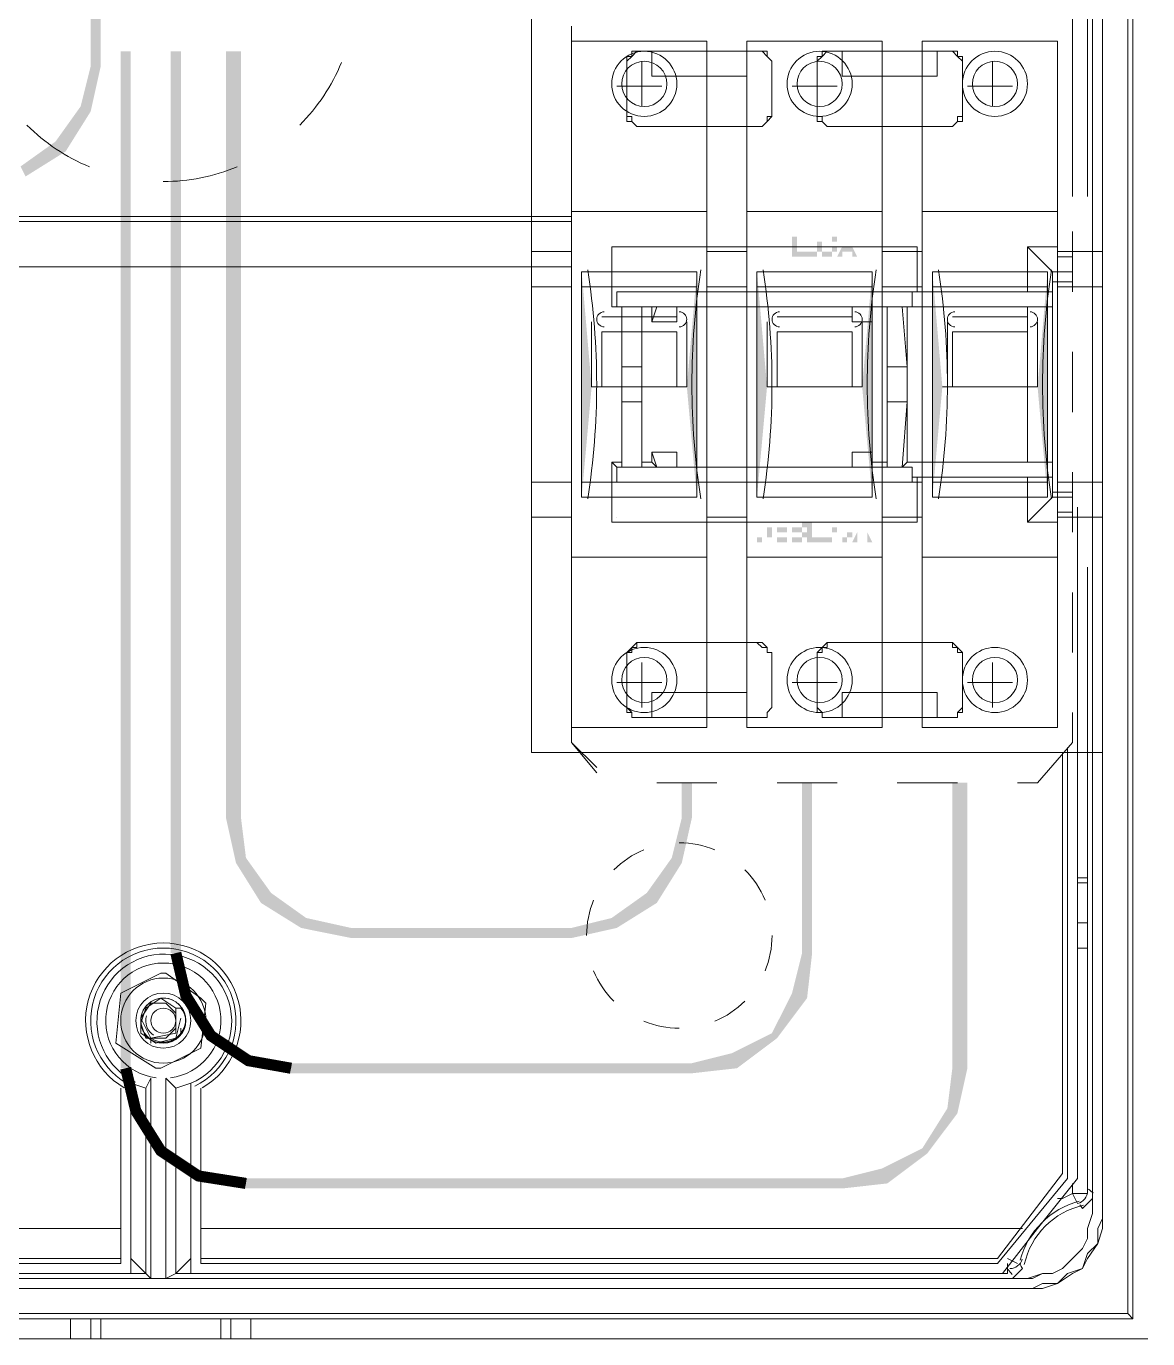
# Model space of a CAD drawing. Header units: millimetres. Extents: x -305 to 1353, y -289 to 1176.
# Drawn here: x 168.89 to 183.59, y 132.65 to 149.85 of the extents above; entities that cross this region are included whole.
import ezdxf

# ---------------------------------------------------------------- set-up
doc = ezdxf.new("R2010")
doc.units = ezdxf.units.MM
doc.header["$MEASUREMENT"] = 0
doc.layers.add('PDF3_0', color=7, linetype='Continuous')

msp = doc.modelspace()

# ---------------------------------------------------------------- hatches: boundary and pattern name
at = {"layer": 'PDF3_0', "transparency": 33554559}
for points in [[(179.128, 146.831), (178.931, 146.831), (178.931, 147.094), (178.997, 147.094), (178.997, 146.897), (179.128, 146.897)], [(179.259, 146.831), (179.128, 146.831), (179.128, 146.897), (179.194, 146.897), (179.194, 147.094), (179.128, 147.094), (179.128, 147.094), (179.259, 147.094), (179.259, 147.094), (179.194, 147.094), (179.194, 146.897), (179.259, 146.897)], [(179.522, 146.897), (179.522, 146.897), (179.522, 146.897), (179.522, 146.897), (179.522, 146.897), (179.522, 146.897), (179.456, 146.897), (179.456, 146.897), (179.456, 146.831), (179.456, 146.831), (179.456, 146.831), (179.456, 146.831), (179.456, 146.831), (179.456, 146.831), (179.456, 146.831), (179.456, 146.831), (179.456, 146.831), (179.456, 146.831), (179.456, 146.831), (179.456, 146.831), (179.456, 146.831), (179.456, 146.831), (179.456, 146.831), (179.456, 146.831), (179.456, 146.831), (179.391, 146.831), (179.391, 146.831), (179.391, 146.831), (179.391, 146.831), (179.391, 146.831), (179.391, 146.831), (179.391, 146.831), (179.391, 146.831), (179.391, 146.831), (179.391, 146.831), (179.391, 146.831), (179.391, 146.831), (179.391, 146.831), (179.391, 146.831), (179.391, 146.831), (179.391, 146.831), (179.391, 146.831), (179.391, 146.831), (179.391, 146.831), (179.391, 146.831), (179.325, 146.831), (179.325, 146.831), (179.325, 146.831), (179.325, 146.831), (179.325, 146.897), (179.325, 146.897), (179.325, 146.897), (179.325, 146.897), (179.325, 146.897), (179.325, 146.897), (179.325, 146.897), (179.325, 146.897), (179.325, 146.897), (179.325, 146.897), (179.325, 146.897), (179.325, 146.897), (179.325, 146.897), (179.325, 146.897), (179.325, 146.897), (179.325, 146.897), (179.325, 146.897), (179.325, 146.897), (179.325, 146.897), (179.325, 146.897), (179.325, 146.897), (179.325, 146.897), (179.325, 146.897), (179.325, 146.897), (179.325, 146.897), (179.259, 146.897), (179.259, 146.897), (179.259, 146.897), (179.259, 146.962), (179.259, 146.962), (179.259, 146.962), (179.259, 146.962), (179.259, 146.962), (179.259, 146.962), (179.259, 146.962), (179.259, 146.962), (179.259, 146.962), (179.259, 146.962), (179.259, 146.962), (179.259, 146.962), (179.259, 146.962), (179.259, 146.962), (179.259, 146.962), (179.259, 146.962), (179.259, 146.962), (179.259, 146.962), (179.259, 147.028), (179.259, 147.028), (179.259, 147.028), (179.259, 147.028), (179.259, 147.028), (179.259, 147.028), (179.259, 147.028), (179.259, 147.028), (179.259, 147.028), (179.259, 147.028), (179.259, 147.028), (179.259, 147.028), (179.325, 147.028), (179.325, 147.028), (179.325, 147.028), (179.325, 147.028), (179.325, 147.028), (179.325, 147.028), (179.325, 147.028), (179.325, 147.028), (179.325, 147.028), (179.325, 147.094), (179.325, 147.094), (179.325, 147.094), (179.325, 147.094), (179.325, 147.094), (179.325, 147.094), (179.325, 147.094), (179.325, 147.094), (179.325, 147.094), (179.325, 147.094), (179.325, 147.094), (179.325, 147.094), (179.325, 147.094), (179.325, 147.094), (179.325, 147.094), (179.325, 147.094), (179.325, 147.094), (179.325, 147.094), (179.325, 147.094), (179.325, 147.094), (179.325, 147.094), (179.325, 147.094), (179.391, 147.094), (179.391, 147.094), (179.391, 147.094), (179.391, 147.094), (179.391, 147.094), (179.391, 147.094), (179.391, 147.094), (179.391, 147.094), (179.391, 147.094), (179.391, 147.094), (179.391, 147.094), (179.391, 147.094), (179.391, 147.094), (179.391, 147.094), (179.391, 147.094), (179.391, 147.094), (179.391, 147.094), (179.391, 147.094), (179.391, 147.094), (179.456, 147.094), (179.456, 147.094), (179.456, 147.094), (179.456, 147.094), (179.456, 147.094), (179.456, 147.094), (179.456, 147.094), (179.456, 147.094), (179.456, 147.094), (179.456, 147.094), (179.456, 147.094), (179.456, 147.094), (179.456, 147.094), (179.456, 147.094), (179.456, 147.094), (179.456, 147.094), (179.456, 147.094), (179.456, 147.094), (179.456, 147.094), (179.456, 147.094), (179.456, 147.094), (179.522, 147.094), (179.522, 147.094), (179.522, 147.094), (179.522, 147.094), (179.522, 147.094), (179.522, 147.028), (179.522, 147.028), (179.522, 147.028), (179.522, 147.028), (179.522, 147.028), (179.522, 147.028), (179.456, 147.028), (179.456, 147.028), (179.456, 147.028), (179.456, 147.094), (179.456, 147.094), (179.456, 147.094), (179.456, 147.094), (179.456, 147.094), (179.456, 147.094), (179.456, 147.094), (179.456, 147.094), (179.456, 147.094), (179.456, 147.094), (179.456, 147.094), (179.456, 147.094), (179.456, 147.094), (179.456, 147.094), (179.456, 147.094), (179.456, 147.094), (179.456, 147.094), (179.456, 147.094), (179.456, 147.094), (179.391, 147.094), (179.391, 147.094), (179.391, 147.094), (179.391, 147.094), (179.391, 147.094), (179.391, 147.094), (179.391, 147.094), (179.391, 147.094), (179.391, 147.094), (179.391, 147.094), (179.391, 147.094), (179.391, 147.094), (179.391, 147.094), (179.391, 147.094), (179.391, 147.094), (179.391, 147.094), (179.391, 147.094), (179.391, 147.094), (179.391, 147.094), (179.391, 147.094), (179.325, 147.094), (179.325, 147.094), (179.325, 147.094), (179.325, 147.094), (179.325, 147.028), (179.325, 147.028), (179.325, 147.028), (179.325, 147.028), (179.325, 147.028), (179.325, 147.028), (179.325, 147.028), (179.325, 147.028), (179.325, 147.028), (179.325, 147.028), (179.325, 147.028), (179.325, 147.028), (179.325, 147.028), (179.325, 147.028), (179.325, 147.028), (179.325, 147.028), (179.325, 147.028), (179.325, 147.028), (179.325, 147.028), (179.325, 147.028), (179.325, 147.028), (179.325, 147.028), (179.325, 146.962), (179.325, 146.962), (179.325, 146.962), (179.325, 146.962), (179.325, 146.962), (179.325, 146.962), (179.325, 146.962), (179.325, 146.962), (179.325, 146.962), (179.325, 146.962), (179.325, 146.962), (179.325, 146.962), (179.325, 146.962), (179.325, 146.962), (179.325, 146.962), (179.325, 146.962), (179.325, 146.962), (179.325, 146.962), (179.325, 146.962), (179.325, 146.897), (179.325, 146.897), (179.325, 146.897), (179.325, 146.897), (179.325, 146.897), (179.325, 146.897), (179.325, 146.897), (179.325, 146.897), (179.325, 146.897), (179.325, 146.897), (179.325, 146.897), (179.325, 146.897), (179.325, 146.897), (179.325, 146.897), (179.325, 146.897), (179.325, 146.897), (179.325, 146.897), (179.391, 146.897), (179.391, 146.897), (179.391, 146.897), (179.391, 146.897), (179.391, 146.897), (179.391, 146.897), (179.391, 146.897), (179.391, 146.897), (179.391, 146.897), (179.391, 146.897), (179.391, 146.897), (179.391, 146.897), (179.391, 146.897), (179.391, 146.897), (179.391, 146.897), (179.391, 146.897), (179.391, 146.897), (179.391, 146.897), (179.391, 146.897), (179.391, 146.897), (179.456, 146.897), (179.456, 146.897), (179.456, 146.897), (179.456, 146.897), (179.456, 146.897), (179.456, 146.897), (179.456, 146.897), (179.456, 146.897), (179.456, 146.897), (179.456, 146.897), (179.456, 146.897), (179.456, 146.897), (179.456, 146.897), (179.456, 146.897), (179.456, 146.897), (179.456, 146.897), (179.456, 146.962), (179.391, 146.962), (179.391, 146.962), (179.522, 146.962)], [(178.865, 143.088), (178.734, 143.088), (178.734, 143.351), (178.865, 143.351), (178.865, 143.351), (178.734, 143.351), (178.734, 143.285), (178.865, 143.285), (178.865, 143.219), (178.734, 143.219), (178.734, 143.154), (178.865, 143.154)], [(179.128, 143.219), (179.128, 143.154), (179.128, 143.154), (179.128, 143.154), (179.128, 143.154), (179.128, 143.154), (179.128, 143.154), (179.128, 143.154), (179.128, 143.154), (179.128, 143.154), (179.128, 143.154), (179.128, 143.154), (179.128, 143.154), (179.062, 143.154), (179.062, 143.154), (179.062, 143.154), (179.062, 143.154), (179.062, 143.154), (179.062, 143.154), (179.062, 143.154), (179.062, 143.154), (179.062, 143.154), (179.062, 143.154), (179.062, 143.154), (179.062, 143.154), (179.062, 143.154), (179.062, 143.154), (179.062, 143.154), (179.062, 143.088), (179.062, 143.088), (179.062, 143.088), (179.062, 143.088), (179.062, 143.088), (179.062, 143.088), (179.062, 143.088), (179.062, 143.088), (179.062, 143.088), (178.997, 143.088), (178.997, 143.088), (178.997, 143.088), (178.997, 143.088), (178.997, 143.088), (178.997, 143.088), (178.997, 143.088), (178.997, 143.088), (178.997, 143.088), (178.997, 143.088), (178.997, 143.088), (178.997, 143.088), (178.997, 143.088), (178.997, 143.088), (178.997, 143.088), (178.997, 143.088), (178.997, 143.088), (178.997, 143.088), (178.997, 143.088), (178.931, 143.088), (178.931, 143.088), (178.931, 143.088), (178.931, 143.088), (178.931, 143.088), (178.931, 143.088), (178.931, 143.154), (178.931, 143.154), (178.931, 143.154), (178.931, 143.154), (178.931, 143.154), (178.931, 143.154), (178.931, 143.154), (178.931, 143.154), (178.931, 143.154), (178.931, 143.154), (178.931, 143.154), (178.931, 143.154), (178.931, 143.154), (178.931, 143.154), (178.931, 143.154), (178.931, 143.154), (178.931, 143.154), (178.931, 143.154), (178.931, 143.154), (178.931, 143.154), (178.931, 143.154), (178.931, 143.154), (178.931, 143.154), (178.931, 143.154), (178.931, 143.154), (178.931, 143.154), (178.931, 143.154), (178.931, 143.154), (178.997, 143.154), (178.997, 143.154), (178.997, 143.154), (178.997, 143.154), (178.997, 143.154), (178.997, 143.154), (178.997, 143.154), (178.997, 143.154), (178.997, 143.154), (178.997, 143.154), (178.997, 143.154), (178.997, 143.154), (178.997, 143.154), (178.997, 143.154), (178.997, 143.154), (178.997, 143.154), (178.997, 143.154), (178.997, 143.154), (178.997, 143.154), (179.062, 143.154), (179.062, 143.154), (179.062, 143.154), (179.062, 143.154), (179.062, 143.154), (179.062, 143.154), (179.062, 143.154), (179.062, 143.154), (179.062, 143.154), (179.062, 143.154), (179.062, 143.154), (179.062, 143.154), (179.062, 143.154), (179.062, 143.154), (179.062, 143.154), (179.062, 143.154), (179.062, 143.154), (179.062, 143.154), (179.062, 143.154), (179.062, 143.154), (179.062, 143.154), (179.062, 143.154), (179.062, 143.219), (179.062, 143.219), (179.062, 143.219), (179.062, 143.219), (179.062, 143.219), (179.062, 143.219), (179.062, 143.219), (179.062, 143.219), (179.062, 143.219), (179.062, 143.219), (179.062, 143.219), (179.062, 143.219), (179.062, 143.219), (179.062, 143.219), (179.062, 143.219), (179.062, 143.219), (179.062, 143.219), (179.062, 143.219), (179.062, 143.219), (179.062, 143.219), (178.997, 143.219), (178.997, 143.219), (178.997, 143.219), (178.997, 143.219), (178.997, 143.219), (178.997, 143.219), (178.997, 143.219), (178.997, 143.219), (178.997, 143.219), (178.997, 143.219), (178.997, 143.219), (178.997, 143.219), (178.997, 143.219), (178.997, 143.219), (178.997, 143.219), (178.997, 143.219), (178.997, 143.219), (178.997, 143.219), (178.997, 143.219), (178.997, 143.219), (178.931, 143.219), (178.931, 143.219), (178.931, 143.219), (178.931, 143.219), (178.931, 143.219), (178.931, 143.219), (178.931, 143.219), (178.931, 143.219), (178.931, 143.219), (178.931, 143.219), (178.931, 143.285), (178.931, 143.285), (178.931, 143.285), (178.931, 143.285), (178.931, 143.285), (178.931, 143.285), (178.931, 143.285), (178.931, 143.285), (178.931, 143.285), (178.931, 143.285), (178.931, 143.285), (178.931, 143.285), (178.931, 143.285), (178.931, 143.285), (178.931, 143.285), (178.931, 143.285), (178.931, 143.285), (178.931, 143.285), (178.931, 143.285), (178.931, 143.285), (178.931, 143.285), (178.931, 143.285), (178.931, 143.285), (178.931, 143.351), (178.931, 143.351), (178.931, 143.351), (178.931, 143.351), (178.931, 143.351), (178.931, 143.351), (178.931, 143.351), (178.931, 143.351), (178.931, 143.351), (178.931, 143.351), (178.931, 143.351), (178.931, 143.351), (178.931, 143.351), (178.931, 143.351), (178.931, 143.351), (178.931, 143.351), (178.931, 143.351), (178.931, 143.351), (178.931, 143.351), (178.931, 143.351), (178.931, 143.351), (178.997, 143.351), (178.997, 143.351), (178.997, 143.351), (178.997, 143.351), (178.997, 143.351), (178.997, 143.351), (178.997, 143.351), (178.997, 143.351), (178.997, 143.351), (178.997, 143.351), (178.997, 143.351), (178.997, 143.351), (178.997, 143.351), (178.997, 143.351), (178.997, 143.351), (178.997, 143.351), (178.997, 143.351), (178.997, 143.351), (178.997, 143.351), (179.062, 143.351), (179.062, 143.351), (179.062, 143.351), (179.062, 143.351), (179.062, 143.351), (179.062, 143.351), (179.062, 143.351), (179.062, 143.351), (179.062, 143.351), (179.062, 143.351), (179.062, 143.351), (179.062, 143.351), (179.062, 143.351), (179.062, 143.351), (179.062, 143.351), (179.062, 143.351), (179.062, 143.351), (179.062, 143.351), (179.062, 143.351), (179.062, 143.351), (179.062, 143.351), (179.128, 143.351), (179.128, 143.285), (179.062, 143.285), (179.062, 143.285), (179.062, 143.351), (179.062, 143.351), (179.062, 143.351), (179.062, 143.351), (179.062, 143.351), (179.062, 143.351), (179.062, 143.351), (179.062, 143.351), (179.062, 143.351), (179.062, 143.351), (179.062, 143.351), (179.062, 143.351), (179.062, 143.351), (179.062, 143.351), (179.062, 143.351), (179.062, 143.351), (179.062, 143.351), (179.062, 143.351), (179.062, 143.351), (179.062, 143.351), (178.997, 143.351), (178.997, 143.351), (178.997, 143.351), (178.997, 143.351), (178.997, 143.351), (178.997, 143.351), (178.997, 143.351), (178.997, 143.351), (178.997, 143.351), (178.997, 143.351), (178.997, 143.351), (178.997, 143.351), (178.997, 143.351), (178.997, 143.351), (178.997, 143.351), (178.997, 143.351), (178.997, 143.351), (178.997, 143.351), (178.997, 143.351), (178.997, 143.351), (178.997, 143.351), (178.997, 143.351), (178.931, 143.351), (178.931, 143.351), (178.931, 143.351), (178.931, 143.351), (178.931, 143.285), (178.931, 143.285), (178.931, 143.285), (178.931, 143.285), (178.931, 143.285), (178.931, 143.285), (178.931, 143.285), (178.931, 143.285), (178.931, 143.285), (178.931, 143.285), (178.931, 143.285), (178.931, 143.285), (178.931, 143.285), (178.931, 143.285), (178.931, 143.285), (178.931, 143.285), (178.997, 143.285), (178.997, 143.285), (178.997, 143.285), (178.997, 143.285), (178.997, 143.285), (178.997, 143.285), (178.997, 143.285), (178.997, 143.285), (178.997, 143.285), (178.997, 143.285), (178.997, 143.285), (178.997, 143.285), (178.997, 143.285), (178.997, 143.285), (178.997, 143.285), (178.997, 143.285), (178.997, 143.285), (178.997, 143.285), (178.997, 143.285), (178.997, 143.285), (179.062, 143.285), (179.062, 143.285), (179.062, 143.285), (179.062, 143.285), (179.062, 143.285), (179.062, 143.285), (179.062, 143.285), (179.062, 143.219), (179.062, 143.219), (179.062, 143.219), (179.062, 143.219), (179.062, 143.219), (179.062, 143.219), (179.062, 143.219), (179.062, 143.219), (179.062, 143.219), (179.062, 143.219), (179.062, 143.219), (179.062, 143.219), (179.062, 143.219), (179.062, 143.219), (179.062, 143.219), (179.128, 143.219), (179.128, 143.219), (179.128, 143.219), (179.128, 143.219), (179.128, 143.219), (179.128, 143.219), (179.128, 143.219), (179.128, 143.219), (179.128, 143.219), (179.128, 143.219), (179.128, 143.219), (179.128, 143.219), (179.128, 143.219), (179.128, 143.219)], [(179.325, 143.088), (179.128, 143.088), (179.128, 143.351), (179.194, 143.351), (179.194, 143.154), (179.325, 143.154)], [(179.456, 143.088), (179.325, 143.088), (179.325, 143.154), (179.391, 143.154), (179.391, 143.351), (179.325, 143.351), (179.325, 143.351), (179.456, 143.351), (179.456, 143.351), (179.391, 143.351), (179.391, 143.154), (179.456, 143.154)], [(179.719, 143.154), (179.719, 143.154), (179.719, 143.154), (179.719, 143.154), (179.719, 143.154), (179.719, 143.154), (179.719, 143.154), (179.653, 143.154), (179.653, 143.154), (179.653, 143.154), (179.653, 143.154), (179.653, 143.154), (179.653, 143.154), (179.653, 143.088), (179.653, 143.088), (179.653, 143.088), (179.653, 143.088), (179.653, 143.088), (179.653, 143.088), (179.653, 143.088), (179.653, 143.088), (179.653, 143.088), (179.653, 143.088), (179.653, 143.088), (179.653, 143.088), (179.653, 143.088), (179.588, 143.088), (179.588, 143.088), (179.588, 143.088), (179.588, 143.088), (179.588, 143.088), (179.588, 143.088), (179.588, 143.088), (179.588, 143.088), (179.588, 143.088), (179.588, 143.088), (179.588, 143.088), (179.588, 143.088), (179.588, 143.088), (179.588, 143.088), (179.588, 143.088), (179.588, 143.088), (179.588, 143.088), (179.588, 143.088), (179.588, 143.088), (179.588, 143.154), (179.522, 143.154), (179.522, 143.154), (179.522, 143.154), (179.522, 143.154), (179.522, 143.154), (179.522, 143.154), (179.522, 143.154), (179.522, 143.154), (179.522, 143.154), (179.522, 143.154), (179.522, 143.154), (179.522, 143.154), (179.522, 143.154), (179.522, 143.154), (179.522, 143.154), (179.522, 143.154), (179.522, 143.154), (179.522, 143.154), (179.522, 143.154), (179.522, 143.154), (179.522, 143.154), (179.522, 143.154), (179.522, 143.154), (179.522, 143.154), (179.522, 143.154), (179.522, 143.154), (179.522, 143.154), (179.522, 143.154), (179.522, 143.154), (179.522, 143.219), (179.522, 143.219), (179.456, 143.219), (179.456, 143.219), (179.456, 143.219), (179.456, 143.219), (179.456, 143.219), (179.456, 143.219), (179.456, 143.219), (179.456, 143.219), (179.456, 143.219), (179.456, 143.219), (179.456, 143.219), (179.456, 143.219), (179.456, 143.219), (179.456, 143.219), (179.456, 143.219), (179.456, 143.219), (179.456, 143.219), (179.456, 143.285), (179.456, 143.285), (179.456, 143.285), (179.456, 143.285), (179.456, 143.285), (179.456, 143.285), (179.456, 143.285), (179.456, 143.285), (179.456, 143.285), (179.456, 143.285), (179.456, 143.285), (179.522, 143.285), (179.522, 143.285), (179.522, 143.285), (179.522, 143.285), (179.522, 143.285), (179.522, 143.285), (179.522, 143.285), (179.522, 143.285), (179.522, 143.285), (179.522, 143.285), (179.522, 143.351), (179.522, 143.351), (179.522, 143.351), (179.522, 143.351), (179.522, 143.351), (179.522, 143.351), (179.522, 143.351), (179.522, 143.351), (179.522, 143.351), (179.522, 143.351), (179.522, 143.351), (179.522, 143.351), (179.522, 143.351), (179.522, 143.351), (179.522, 143.351), (179.522, 143.351), (179.522, 143.351), (179.522, 143.351), (179.522, 143.351), (179.522, 143.351), (179.522, 143.351), (179.522, 143.351), (179.588, 143.351), (179.588, 143.351), (179.588, 143.351), (179.588, 143.351), (179.588, 143.351), (179.588, 143.351), (179.588, 143.351), (179.588, 143.351), (179.588, 143.351), (179.588, 143.351), (179.588, 143.351), (179.588, 143.351), (179.588, 143.351), (179.588, 143.351), (179.588, 143.351), (179.588, 143.351), (179.588, 143.351), (179.588, 143.351), (179.588, 143.351), (179.588, 143.351), (179.653, 143.351), (179.653, 143.351), (179.653, 143.351), (179.653, 143.351), (179.653, 143.351), (179.653, 143.351), (179.653, 143.351), (179.653, 143.351), (179.653, 143.351), (179.653, 143.351), (179.653, 143.351), (179.653, 143.351), (179.653, 143.351), (179.653, 143.351), (179.653, 143.351), (179.653, 143.351), (179.653, 143.351), (179.653, 143.351), (179.653, 143.351), (179.653, 143.351), (179.719, 143.351), (179.719, 143.351), (179.719, 143.351), (179.719, 143.351), (179.719, 143.351), (179.719, 143.351), (179.719, 143.285), (179.719, 143.285), (179.719, 143.285), (179.719, 143.285), (179.719, 143.285), (179.719, 143.285), (179.719, 143.351), (179.719, 143.351), (179.653, 143.351), (179.653, 143.351), (179.653, 143.351), (179.653, 143.351), (179.653, 143.351), (179.653, 143.351), (179.653, 143.351), (179.653, 143.351), (179.653, 143.351), (179.653, 143.351), (179.653, 143.351), (179.653, 143.351), (179.653, 143.351), (179.653, 143.351), (179.653, 143.351), (179.653, 143.351), (179.653, 143.351), (179.653, 143.351), (179.653, 143.351), (179.653, 143.351), (179.653, 143.351), (179.588, 143.351), (179.588, 143.351), (179.588, 143.351), (179.588, 143.351), (179.588, 143.351), (179.588, 143.351), (179.588, 143.351), (179.588, 143.351), (179.588, 143.351), (179.588, 143.351), (179.588, 143.351), (179.588, 143.351), (179.588, 143.351), (179.588, 143.351), (179.588, 143.351), (179.588, 143.351), (179.588, 143.351), (179.588, 143.351), (179.588, 143.351), (179.588, 143.351), (179.522, 143.351), (179.522, 143.351), (179.522, 143.351), (179.522, 143.351), (179.522, 143.351), (179.522, 143.285), (179.522, 143.285), (179.522, 143.285), (179.522, 143.285), (179.522, 143.285), (179.522, 143.285), (179.522, 143.285), (179.522, 143.285), (179.522, 143.285), (179.522, 143.285), (179.522, 143.285), (179.522, 143.285), (179.522, 143.285), (179.522, 143.285), (179.522, 143.285), (179.522, 143.285), (179.522, 143.285), (179.522, 143.285), (179.522, 143.285), (179.522, 143.285), (179.522, 143.285), (179.522, 143.219), (179.522, 143.219), (179.522, 143.219), (179.522, 143.219), (179.522, 143.219), (179.522, 143.219), (179.522, 143.219), (179.522, 143.219), (179.522, 143.219), (179.522, 143.219), (179.522, 143.219), (179.522, 143.219), (179.522, 143.219), (179.522, 143.219), (179.522, 143.219), (179.522, 143.219), (179.522, 143.219), (179.522, 143.219), (179.522, 143.219), (179.522, 143.219), (179.522, 143.154), (179.522, 143.154), (179.522, 143.154), (179.522, 143.154), (179.522, 143.154), (179.522, 143.154), (179.522, 143.154), (179.522, 143.154), (179.522, 143.154), (179.522, 143.154), (179.522, 143.154), (179.522, 143.154), (179.522, 143.154), (179.522, 143.154), (179.588, 143.154), (179.588, 143.154), (179.588, 143.154), (179.588, 143.154), (179.588, 143.154), (179.588, 143.154), (179.588, 143.154), (179.588, 143.154), (179.588, 143.154), (179.588, 143.154), (179.588, 143.154), (179.588, 143.154), (179.588, 143.154), (179.588, 143.154), (179.588, 143.154), (179.588, 143.154), (179.588, 143.154), (179.588, 143.154), (179.588, 143.154), (179.588, 143.154), (179.653, 143.154), (179.653, 143.154), (179.653, 143.154), (179.653, 143.154), (179.653, 143.154), (179.653, 143.154), (179.653, 143.154), (179.653, 143.154), (179.653, 143.154), (179.653, 143.154), (179.653, 143.154), (179.653, 143.154), (179.653, 143.154), (179.653, 143.154), (179.653, 143.154), (179.653, 143.154), (179.653, 143.154), (179.653, 143.219), (179.588, 143.219), (179.588, 143.219), (179.719, 143.219)]]:
    msp.add_hatch(color=256, dxfattribs=at).paths.add_polyline_path(points)
h = msp.add_hatch(color=256, dxfattribs=at)
h.paths.add_polyline_path([(179.785, 146.831), (179.719, 146.831), (179.719, 146.897), (179.588, 146.897), (179.588, 146.831), (179.522, 146.831), (179.653, 147.094), (179.653, 147.094)], flags=0)
h.paths.add_polyline_path([(179.719, 146.962), (179.653, 147.094), (179.588, 146.962)], flags=0)
h = msp.add_hatch(color=256, dxfattribs=at)
h.paths.add_polyline_path([(178.668, 143.219), (178.668, 143.219), (178.668, 143.219), (178.668, 143.219), (178.668, 143.219), (178.668, 143.219), (178.668, 143.219), (178.668, 143.219), (178.668, 143.219), (178.668, 143.219), (178.668, 143.219), (178.668, 143.219), (178.668, 143.219), (178.668, 143.219), (178.668, 143.219), (178.668, 143.219), (178.668, 143.219), (178.668, 143.154), (178.668, 143.154), (178.668, 143.154), (178.668, 143.154), (178.668, 143.154), (178.603, 143.154), (178.603, 143.154), (178.603, 143.154), (178.603, 143.154), (178.603, 143.154), (178.603, 143.154), (178.603, 143.154), (178.603, 143.154), (178.603, 143.154), (178.603, 143.154), (178.603, 143.154), (178.603, 143.154), (178.603, 143.154), (178.603, 143.154), (178.603, 143.154), (178.603, 143.154), (178.603, 143.154), (178.603, 143.154), (178.603, 143.154), (178.603, 143.154), (178.603, 143.154), (178.603, 143.154), (178.603, 143.154), (178.603, 143.154), (178.603, 143.154), (178.537, 143.154), (178.537, 143.154), (178.537, 143.154), (178.537, 143.154), (178.537, 143.088), (178.537, 143.088), (178.537, 143.088), (178.537, 143.088), (178.537, 143.088), (178.537, 143.088), (178.537, 143.088), (178.537, 143.088), (178.537, 143.088), (178.537, 143.088), (178.537, 143.088), (178.537, 143.088), (178.537, 143.088), (178.537, 143.088), (178.537, 143.088), (178.537, 143.088), (178.471, 143.088), (178.471, 143.351), (178.537, 143.351), (178.537, 143.351), (178.537, 143.351), (178.537, 143.351), (178.537, 143.351), (178.537, 143.351), (178.537, 143.351), (178.537, 143.351), (178.537, 143.351), (178.537, 143.351), (178.537, 143.351), (178.537, 143.351), (178.537, 143.351), (178.537, 143.351), (178.537, 143.351), (178.537, 143.351), (178.537, 143.351), (178.537, 143.351), (178.537, 143.351), (178.603, 143.351), (178.603, 143.351), (178.603, 143.351), (178.603, 143.351), (178.603, 143.351), (178.603, 143.351), (178.603, 143.351), (178.603, 143.351), (178.603, 143.351), (178.603, 143.351), (178.603, 143.351), (178.603, 143.351), (178.603, 143.351), (178.603, 143.351), (178.603, 143.351), (178.603, 143.351), (178.603, 143.351), (178.603, 143.351), (178.603, 143.351), (178.603, 143.351), (178.603, 143.351), (178.603, 143.351), (178.603, 143.351), (178.603, 143.285), (178.603, 143.285), (178.668, 143.285), (178.668, 143.285), (178.668, 143.285), (178.668, 143.285), (178.668, 143.285), (178.668, 143.285), (178.668, 143.285), (178.668, 143.285), (178.668, 143.285), (178.668, 143.285), (178.668, 143.285), (178.668, 143.285), (178.668, 143.285), (178.668, 143.285), (178.668, 143.285), (178.668, 143.285), (178.668, 143.285), (178.668, 143.285), (178.668, 143.285), (178.668, 143.285), (178.668, 143.219), (178.668, 143.219), (178.668, 143.219), (178.668, 143.219)], flags=0)
h.paths.add_polyline_path([(178.603, 143.219), (178.603, 143.219), (178.603, 143.219), (178.603, 143.285), (178.603, 143.285), (178.603, 143.285), (178.603, 143.285), (178.603, 143.285), (178.603, 143.285), (178.603, 143.285), (178.603, 143.285), (178.603, 143.285), (178.603, 143.285), (178.603, 143.285), (178.603, 143.285), (178.603, 143.285), (178.603, 143.285), (178.603, 143.285), (178.603, 143.285), (178.603, 143.285), (178.603, 143.285), (178.603, 143.285), (178.603, 143.285), (178.603, 143.285), (178.603, 143.285), (178.603, 143.285), (178.603, 143.351), (178.603, 143.351), (178.603, 143.351), (178.603, 143.351), (178.603, 143.351), (178.603, 143.351), (178.603, 143.351), (178.537, 143.351), (178.537, 143.351), (178.537, 143.351), (178.537, 143.351), (178.537, 143.351), (178.537, 143.351), (178.537, 143.351), (178.537, 143.351), (178.537, 143.351), (178.537, 143.351), (178.537, 143.351), (178.537, 143.351), (178.537, 143.351), (178.537, 143.351), (178.537, 143.351), (178.537, 143.351), (178.537, 143.351), (178.537, 143.351), (178.537, 143.351), (178.471, 143.351), (178.471, 143.154), (178.537, 143.154), (178.537, 143.154), (178.537, 143.154), (178.537, 143.154), (178.537, 143.154), (178.537, 143.154), (178.537, 143.154), (178.537, 143.154), (178.537, 143.154), (178.537, 143.154), (178.537, 143.154), (178.537, 143.154), (178.537, 143.154), (178.537, 143.154), (178.537, 143.154), (178.537, 143.154), (178.537, 143.154), (178.537, 143.154), (178.537, 143.154), (178.603, 143.154), (178.603, 143.154), (178.603, 143.154), (178.603, 143.154), (178.603, 143.154), (178.603, 143.154), (178.603, 143.154), (178.603, 143.154), (178.603, 143.154), (178.603, 143.154), (178.603, 143.154), (178.603, 143.154), (178.603, 143.154), (178.603, 143.154), (178.603, 143.154), (178.603, 143.154), (178.603, 143.219), (178.603, 143.219), (178.603, 143.219), (178.603, 143.219), (178.603, 143.219), (178.603, 143.219), (178.603, 143.219), (178.603, 143.219), (178.603, 143.219), (178.603, 143.219), (178.603, 143.219), (178.603, 143.219), (178.603, 143.219), (178.603, 143.219), (178.603, 143.219), (178.603, 143.219), (178.603, 143.219), (178.603, 143.219)], flags=0)
h = msp.add_hatch(color=256, dxfattribs=at)
h.paths.add_polyline_path([(179.982, 143.088), (179.916, 143.088), (179.916, 143.219), (179.785, 143.219), (179.785, 143.088), (179.719, 143.088), (179.85, 143.351), (179.85, 143.351)], flags=0)
h.paths.add_polyline_path([(179.916, 143.219), (179.85, 143.351), (179.785, 143.219)], flags=0)

# ---------------------------------------------------------------- linework, layer by layer
at = {"layer": 'PDF3_0', "lineweight": 5}
for points in [[(158.509, 183.144), (182.805, 183.144), (182.871, 183.144), (183.002, 183.078), (183.068, 183.078), (183.134, 183.012), (183.265, 182.947), (183.265, 182.815), (183.331, 182.75), (183.396, 182.618), (183.396, 182.553), (183.396, 132.91)], [(182.608, 147.619), (182.608, 182.947), (158.64, 182.947), (158.64, 183.078)], [(182.871, 180.189), (182.871, 183.012), (182.805, 182.947), (182.805, 147.619)], [(183.331, 182.684), (183.331, 132.976)], [(158.312, 180.32), (158.312, 134.223), (158.312, 134.092), (158.378, 133.895), (158.443, 133.763), (158.575, 133.566), (158.706, 133.501), (158.903, 133.37), (159.034, 133.37), (159.231, 133.304), (182.083, 133.304), (182.214, 133.37), (182.411, 133.37), (182.543, 133.501), (182.74, 133.566), (182.805, 133.763), (182.937, 133.895), (182.937, 134.092), (183.002, 134.223), (183.002, 180.32)], [(183.002, 180.32), (183.002, 134.223), (183.002, 134.092), (182.937, 133.895), (182.805, 133.698), (182.74, 133.566), (182.608, 133.501), (182.411, 133.37), (182.214, 133.304), (182.083, 133.304), (159.231, 133.304), (159.034, 133.304), (158.903, 133.37), (158.706, 133.501), (158.575, 133.566), (158.443, 133.698), (158.378, 133.895), (158.312, 134.092), (158.312, 134.223), (158.312, 180.32)], [(182.871, 180.189), (182.871, 134.289), (182.805, 134.092), (182.805, 133.96), (182.74, 133.829), (182.608, 133.698), (182.477, 133.566), (182.346, 133.501), (182.214, 133.501), (182.083, 133.435), (159.231, 133.435), (159.1, 133.501), (158.969, 133.501), (158.837, 133.566), (158.706, 133.698), (158.575, 133.829), (158.509, 133.96), (158.443, 134.092), (158.443, 134.289), (158.443, 180.189)], [(176.961, 149.523), (176.961, 149.523)], [(178.471, 149.523), (178.471, 149.523)], [(176.961, 149.392), (176.961, 149.064), (176.633, 149.064)], [(179.259, 149.392), (179.259, 149.064), (178.931, 149.064)], [(181.558, 149.392), (181.558, 149.064), (181.82, 149.064)], [(176.764, 149.326), (176.764, 148.735), (176.764, 149.326)], [(179.259, 149.326), (179.259, 148.735), (179.259, 149.326)], [(181.164, 148.735), (181.164, 149.326), (181.164, 148.735)], [(177.224, 149.064), (176.961, 149.064), (176.961, 148.801)], [(179.522, 149.064), (179.259, 149.064), (179.259, 148.801)], [(181.229, 149.064), (181.558, 149.064), (181.558, 148.801)], [(178.668, 148.735), (178.668, 148.735)], [(182.608, 148.735), (182.608, 147.947)], [(176.961, 148.538), (176.961, 148.538)], [(180.967, 148.538), (179.456, 148.538), (180.967, 148.538)], [(176.042, 147.291), (158.443, 147.291)], [(176.042, 147.422), (177.815, 147.422)], [(178.34, 147.422), (180.113, 147.422)], [(182.411, 147.422), (180.638, 147.422)], [(180.573, 146.371), (180.573, 146.503), (180.573, 146.962), (176.567, 146.962), (176.567, 146.503), (176.567, 146.174), (176.633, 146.174)], [(182.608, 146.831), (182.411, 146.831), (182.411, 146.765), (182.411, 146.7), (182.411, 146.634), (182.411, 146.7), (182.411, 146.765), (182.411, 146.831), (182.411, 146.897), (182.411, 146.962), (182.017, 146.962), (182.346, 146.634)], [(182.017, 146.962), (182.017, 146.371)], [(176.042, 143.416), (175.516, 143.416), (175.516, 146.897), (176.042, 146.897)], [(178.34, 146.897), (177.815, 146.897)], [(180.638, 146.897), (180.113, 146.897)], [(182.411, 146.897), (183.002, 146.897)], [(183.002, 146.897), (183.002, 143.416), (183.002, 146.897)], [(176.042, 146.7), (158.509, 146.7)], [(182.608, 143.745), (182.608, 144.007), (182.608, 143.219), (182.608, 143.482), (182.608, 143.548), (182.608, 143.613), (182.608, 143.679), (182.411, 143.679), (182.346, 143.679), (182.608, 143.679), (182.608, 143.745), (182.346, 143.745), (182.346, 143.679), (182.346, 143.942), (182.346, 144.073), (182.346, 144.139), (182.346, 146.174), (182.346, 146.371), (182.346, 146.634), (182.346, 146.503), (182.346, 143.745)], [(176.042, 146.437), (175.516, 146.437)], [(177.683, 146.437), (176.173, 146.437)], [(178.34, 146.437), (177.815, 146.437)], [(179.982, 146.437), (178.471, 146.437)], [(180.638, 146.437), (180.113, 146.437)], [(182.28, 146.437), (180.77, 146.437)], [(182.346, 146.503), (182.608, 146.503)], [(183.002, 146.437), (182.411, 146.437)], [(182.017, 144.139), (182.017, 146.174), (182.083, 146.174), (182.149, 146.174), (182.214, 146.174), (182.28, 146.174), (182.346, 146.174), (180.507, 146.174), (180.507, 146.371), (182.346, 146.371)], [(176.698, 144.139), (176.698, 146.174), (176.698, 145.386), (176.698, 145.321), (176.698, 145.255), (176.698, 145.189), (176.698, 145.124), (176.698, 145.058), (176.698, 144.992), (176.698, 144.927), (176.698, 144.073), (176.698, 144.139), (176.567, 144.139)], [(176.567, 146.174), (176.698, 146.174)], [(176.698, 145.386), (176.961, 145.386), (176.961, 146.174), (177.092, 146.174), (177.158, 146.174), (177.092, 145.977), (177.421, 145.977), (177.421, 146.174), (177.421, 145.977)], [(176.961, 146.174), (176.961, 146.174)], [(176.961, 146.174), (176.961, 144.139)], [(177.092, 146.174), (177.092, 145.977)], [(177.421, 146.174), (177.421, 146.174)], [(179.719, 145.977), (179.719, 146.174), (179.719, 145.977), (179.982, 145.977), (179.982, 146.174), (179.982, 145.977)], [(180.441, 144.139), (180.441, 146.174), (180.376, 146.174), (180.441, 145.386), (180.179, 145.386), (180.179, 146.174), (179.982, 146.174)], [(180.179, 146.174), (180.179, 144.139)], [(182.346, 146.174), (182.346, 146.174)], [(176.304, 145.977), (176.304, 145.124), (177.552, 145.124), (177.552, 145.977)], [(176.436, 146.043), (177.421, 146.043)], [(178.603, 145.977), (178.603, 145.124), (179.85, 145.124), (179.85, 145.977)], [(178.734, 146.043), (179.719, 146.043)], [(182.149, 145.977), (182.149, 145.124), (180.901, 145.124)], [(180.967, 145.977), (180.967, 145.124)], [(182.017, 146.043), (181.032, 146.043)], [(177.421, 145.124), (177.421, 145.846), (176.436, 145.846), (176.436, 145.124)], [(179.719, 145.124), (179.719, 145.846), (178.734, 145.846), (178.734, 145.124)], [(181.032, 145.124), (181.032, 145.846), (182.017, 145.846), (182.017, 145.124)], [(176.961, 144.927), (176.961, 144.992), (176.961, 145.058), (176.961, 145.124), (176.961, 145.189), (176.961, 145.255), (176.961, 145.321), (176.961, 145.386)], [(180.179, 145.386), (180.179, 145.321), (180.179, 145.255), (180.179, 145.189), (180.179, 145.124), (180.179, 145.058), (180.179, 144.992), (180.179, 144.927), (180.179, 144.073), (180.179, 144.139), (179.982, 144.139)], [(180.441, 144.927), (180.441, 144.992), (180.441, 145.058), (180.441, 145.124), (180.441, 145.189), (180.441, 145.255), (180.441, 145.321), (180.441, 145.386)], [(176.698, 144.927), (176.961, 144.927), (176.961, 144.073), (176.961, 144.139), (177.092, 144.139), (177.158, 144.073), (177.092, 144.27), (177.421, 144.27), (177.421, 144.073), (177.421, 144.139), (177.421, 144.27)], [(182.346, 144.139), (182.28, 144.139), (182.214, 144.139), (182.149, 144.139), (182.083, 144.139), (182.017, 144.139), (180.441, 144.139), (180.376, 144.073), (180.441, 144.927), (180.179, 144.927)], [(177.092, 144.27), (177.092, 144.139)], [(179.719, 144.27), (179.719, 144.139), (179.719, 144.073), (179.719, 144.27), (179.982, 144.27)], [(176.633, 144.073), (176.567, 144.139), (176.567, 143.81), (176.567, 143.351), (180.573, 143.351), (180.573, 143.81), (180.573, 143.942), (180.507, 143.942), (180.507, 144.073)], [(176.042, 143.876), (175.516, 143.876)], [(177.683, 143.876), (176.173, 143.876)], [(178.34, 143.876), (177.815, 143.876)], [(179.982, 143.876), (178.471, 143.876)], [(180.638, 143.876), (180.113, 143.876)], [(180.573, 143.942), (182.017, 143.942), (182.083, 143.942), (182.149, 143.942), (182.214, 143.942), (182.28, 143.942), (182.346, 143.942)], [(182.28, 143.876), (180.77, 143.876)], [(182.017, 143.942), (182.017, 143.351), (182.346, 143.679)], [(183.002, 143.876), (182.411, 143.876)], [(182.017, 143.351), (182.411, 143.351), (182.411, 143.416), (182.411, 143.482), (182.411, 143.548), (182.411, 143.613), (182.411, 143.679), (182.411, 143.613), (182.411, 143.548), (182.411, 143.482), (182.608, 143.482)], [(171.051, 133.501), (181.689, 133.501), (182.149, 134.092), (182.674, 134.748), (182.674, 143.548), (182.674, 141.643)], [(176.633, 143.416), (176.633, 143.416)], [(178.34, 143.416), (177.815, 143.416)], [(180.638, 143.416), (180.113, 143.416)], [(183.002, 143.416), (182.411, 143.416)], [(176.042, 142.891), (177.815, 142.891)], [(178.34, 142.891), (180.113, 142.891)], [(182.411, 142.891), (180.638, 142.891)], [(182.805, 142.76), (182.805, 135.077), (182.805, 135.142), (182.805, 135.208), (182.805, 135.274), (182.805, 135.339), (182.805, 135.602), (182.805, 135.799), (182.805, 136.062), (182.805, 136.193), (182.805, 136.324), (182.805, 136.456), (182.805, 136.521), (182.805, 136.587), (182.805, 136.653), (182.805, 136.718), (182.805, 137.769), (182.674, 137.769)], [(176.961, 141.775), (176.961, 141.775)], [(176.961, 141.775), (178.471, 141.775), (176.961, 141.775)], [(176.961, 141.512), (176.961, 141.249), (176.633, 141.249)], [(176.764, 141.578), (176.764, 140.987), (176.764, 141.578)], [(178.668, 141.578), (178.668, 140.987), (178.668, 141.578)], [(179.259, 141.512), (179.259, 141.249), (178.931, 141.249)], [(181.558, 141.512), (181.558, 141.249), (181.82, 141.249)], [(177.224, 141.249), (176.961, 141.249), (176.961, 140.921)], [(179.522, 141.249), (179.259, 141.249), (179.259, 140.921)], [(181.229, 141.249), (181.558, 141.249), (181.558, 140.921)], [(158.64, 140.855), (158.64, 134.748), (159.166, 134.092), (159.625, 133.501), (170.263, 133.501), (170.263, 134.092), (170.263, 135.996)], [(176.37, 140.133), (176.042, 140.461), (176.042, 140.855), (176.042, 140.461), (176.37, 140.067)], [(178.471, 140.79), (178.471, 140.79)], [(180.967, 140.79), (180.967, 140.79)], [(158.772, 140.396), (158.772, 134.748), (159.625, 133.632), (170.132, 133.632), (170.132, 135.93), (170.132, 133.698), (159.691, 133.698), (158.772, 134.814), (158.772, 140.33)], [(182.477, 140.33), (182.477, 134.814), (181.623, 133.698), (171.182, 133.698), (171.182, 135.93), (171.182, 133.632), (181.623, 133.632), (182.543, 134.748), (182.543, 140.396)], [(176.042, 140.461), (176.042, 140.461)], [(182.149, 139.936), (182.608, 140.461), (182.149, 139.936)], [(181.886, 139.936), (182.149, 139.936), (181.886, 139.936)], [(182.149, 139.936), (182.149, 139.936)], [(182.674, 138.688), (182.805, 138.688)], [(182.805, 138.623), (182.674, 138.623)], [(182.674, 138.097), (182.805, 138.097)], [(170.132, 137.178), (170.132, 137.178)], [(170.92, 136.85), (170.854, 136.587), (170.591, 136.521), (170.394, 136.653), (170.394, 136.85), (170.526, 137.047), (170.723, 137.047), (170.854, 136.915), (170.854, 136.718), (170.723, 136.587), (170.526, 136.587), (170.46, 136.587), (170.394, 136.784), (170.46, 136.981), (170.657, 137.112), (170.854, 136.981), (170.854, 136.653), (170.526, 136.587), (170.394, 136.85)], [(170.657, 137.112), (170.723, 137.112)], [(170.723, 137.112), (170.723, 137.112)], [(170.788, 137.047), (170.788, 137.047)], [(170.92, 136.981), (170.92, 136.981)], [(170.394, 136.653), (170.394, 136.653)], [(182.805, 136.718), (182.805, 136.718)], [(170.066, 136.521), (170.066, 136.521)], [(171.182, 136.456), (171.182, 136.456)], [(182.805, 136.456), (182.805, 136.456)], [(170.526, 133.435), (170.526, 136.062), (170.46, 135.93), (170.263, 135.996), (170.263, 133.698), (170.46, 133.501), (170.263, 133.501)], [(170.854, 135.93), (170.854, 133.501), (170.723, 133.435), (170.526, 133.435), (170.46, 133.501), (170.46, 135.93)], [(182.805, 135.339), (182.805, 135.339)], [(182.805, 135.077), (182.805, 135.077)], [(182.805, 135.077), (182.805, 135.077)], [(182.411, 134.486), (182.477, 134.486), (182.608, 134.551), (182.608, 134.683)], [(182.871, 134.289), (182.871, 134.289)], [(159.297, 134.092), (170.132, 134.092)], [(171.182, 134.092), (181.952, 134.092)], [(170.263, 133.698), (170.263, 133.698)], [(171.051, 133.698), (171.051, 133.698)], [(181.755, 133.698), (181.886, 133.632)], [(181.755, 133.632), (181.755, 133.501), (181.689, 133.501)], [(170.46, 133.501), (170.46, 133.501)], [(170.854, 133.501), (170.854, 133.501)], [(182.083, 133.304), (182.083, 133.304)], [(157.918, 132.91), (169.475, 132.91), (169.541, 132.91), (169.606, 132.91), (169.672, 132.91), (169.738, 132.91), (169.869, 132.91), (169.935, 132.91), (170, 132.91), (170.132, 132.91), (170.197, 132.91), (170.329, 132.91), (170.526, 132.91), (170.657, 132.91), (170.788, 132.91), (170.92, 132.91), (171.051, 132.91), (171.182, 132.91), (171.314, 132.91), (171.379, 132.91), (171.445, 132.91), (171.576, 132.91), (171.642, 132.91), (171.708, 132.91), (171.773, 132.91), (171.839, 132.91), (183.396, 132.91), (183.331, 132.976), (157.984, 132.976)], [(169.475, 132.91), (169.475, 132.647), (169.738, 132.647)], [(169.738, 132.91), (169.738, 132.647), (169.869, 132.647)], [(171.445, 132.91), (171.445, 132.647), (169.869, 132.647), (169.869, 132.91)], [(171.576, 132.91), (171.576, 132.647), (171.445, 132.647)], [(171.839, 132.91), (171.839, 132.647), (171.576, 132.647)], [(169.475, 132.647), (157.721, 132.647)], [(183.593, 132.647), (171.839, 132.647)]]:
    msp.add_lwpolyline(points, dxfattribs=at)
for points in [[(175.516, 149.983), (183.002, 149.983), (183.002, 140.33), (175.516, 140.33)], [(176.042, 149.851), (176.042, 149.523)], [(182.608, 149.523), (182.608, 149.851)], [(176.042, 140.658), (177.815, 140.658), (177.815, 149.654), (176.042, 149.654)], [(178.34, 149.523), (178.406, 149.523), (178.471, 149.523), (178.537, 149.523), (178.603, 149.457), (178.668, 149.392), (178.668, 149.326), (178.668, 148.735), (178.668, 148.67), (178.603, 148.67), (178.603, 148.604), (178.537, 148.538), (178.471, 148.538), (176.961, 148.538), (178.471, 148.538), (178.537, 148.538), (178.603, 148.604), (178.668, 148.67), (178.668, 148.735), (178.668, 149.326), (178.668, 149.392), (178.603, 149.457), (178.603, 149.523), (178.537, 149.523), (178.471, 149.523), (176.961, 149.523), (176.895, 149.523), (176.83, 149.523), (176.83, 149.457), (176.764, 149.457), (176.764, 149.392), (176.764, 149.326), (176.764, 149.392), (176.83, 149.457), (176.895, 149.523), (176.961, 149.523), (177.027, 149.523), (177.092, 149.523), (177.092, 149.195), (178.34, 149.195)], [(178.34, 140.658), (180.113, 140.658), (180.113, 149.654), (178.34, 149.654)], [(179.259, 149.326), (179.259, 149.392), (179.325, 149.457), (179.391, 149.523), (179.456, 149.523), (179.391, 149.523), (179.325, 149.523), (179.325, 149.457), (179.259, 149.457), (179.259, 149.392)], [(180.835, 149.523), (180.835, 149.195), (179.588, 149.195), (179.588, 149.523), (179.522, 149.523), (179.456, 149.523), (180.967, 149.523), (180.901, 149.523)], [(182.411, 140.658), (180.638, 140.658), (180.638, 149.654), (182.411, 149.654)], [(180.967, 149.523), (181.032, 149.523), (181.098, 149.523), (181.098, 149.457), (181.164, 149.457), (181.164, 149.392), (181.164, 149.326), (181.164, 149.392), (181.098, 149.457), (181.032, 149.523)], [(176.042, 148.735), (176.042, 147.947)], [(176.961, 148.538), (176.895, 148.538), (176.83, 148.604), (176.83, 148.67), (176.764, 148.67), (176.764, 148.735), (176.764, 148.67), (176.764, 148.604), (176.83, 148.604), (176.895, 148.538)], [(179.456, 148.538), (179.391, 148.538), (179.325, 148.604), (179.325, 148.67), (179.259, 148.67), (179.259, 148.735), (179.259, 148.67), (179.259, 148.604), (179.325, 148.604), (179.391, 148.538)], [(181.164, 148.735), (181.164, 148.67), (181.098, 148.67), (181.098, 148.604), (181.032, 148.538), (180.967, 148.538), (181.032, 148.538), (181.098, 148.604), (181.164, 148.604), (181.164, 148.67)], [(182.608, 147.947), (182.608, 148.735)], [(158.509, 147.356), (176.042, 147.356)], [(176.042, 147.159), (176.042, 146.371)], [(182.608, 146.831), (182.608, 147.159), (182.608, 146.371), (182.608, 146.503), (182.608, 146.634), (182.346, 146.634), (182.411, 146.634), (182.608, 146.634), (182.608, 146.7), (182.608, 146.765)], [(176.173, 146.634), (177.683, 146.634), (177.683, 143.679), (176.173, 143.679)], [(178.471, 146.634), (179.982, 146.634), (179.982, 143.679), (178.471, 143.679)], [(182.28, 146.634), (180.77, 146.634), (180.77, 143.679), (182.28, 143.679)], [(177.421, 146.174), (177.158, 146.174), (176.961, 146.174), (176.698, 146.174), (176.633, 146.174), (176.633, 146.24), (176.633, 146.306), (176.633, 146.371), (180.507, 146.371), (180.507, 146.306), (180.507, 146.24), (180.507, 146.174), (180.376, 146.174), (180.179, 146.174), (179.982, 146.174), (179.719, 146.174)], [(176.042, 145.583), (176.042, 144.795)], [(182.608, 144.795), (182.608, 145.583)], [(179.982, 144.27), (179.982, 144.073), (179.982, 144.139)], [(176.042, 144.007), (176.042, 143.219)], [(176.633, 143.876), (176.633, 143.942), (176.633, 144.007), (176.633, 144.073), (176.698, 144.073), (176.961, 144.073), (177.158, 144.073), (177.421, 144.073), (179.719, 144.073), (179.982, 144.073), (180.179, 144.073), (180.376, 144.073), (180.507, 144.073), (180.507, 144.007), (180.507, 143.942), (180.507, 143.876)], [(176.042, 142.431), (176.042, 141.643)], [(182.608, 141.643), (182.608, 142.431)], [(176.764, 141.578), (176.764, 141.643), (176.83, 141.709), (176.895, 141.775), (176.961, 141.775), (176.895, 141.775), (176.895, 141.709), (176.83, 141.709), (176.83, 141.643), (176.764, 141.643)], [(178.471, 141.775), (178.537, 141.709), (178.603, 141.709), (178.603, 141.643), (178.668, 141.643), (178.668, 141.578), (178.668, 141.643), (178.603, 141.643), (178.603, 141.709), (178.537, 141.775)], [(179.259, 141.578), (179.259, 141.643), (179.325, 141.709), (179.391, 141.775), (179.456, 141.775), (179.391, 141.775), (179.391, 141.709), (179.325, 141.709), (179.325, 141.643), (179.259, 141.643)], [(180.967, 141.775), (179.456, 141.775), (180.967, 141.775), (181.032, 141.775), (181.098, 141.709), (181.164, 141.643), (181.164, 141.578), (181.164, 140.987), (181.164, 141.578), (181.164, 141.643), (181.098, 141.643), (181.098, 141.709), (181.032, 141.709), (181.032, 141.775)], [(179.456, 140.79), (179.391, 140.79), (179.325, 140.79), (179.325, 140.855), (179.259, 140.855), (179.259, 140.921), (179.259, 140.987), (179.259, 141.578), (179.259, 140.987), (179.259, 140.921), (179.325, 140.855), (179.325, 140.79), (179.391, 140.79)], [(177.092, 140.79), (177.092, 141.118), (178.34, 141.118), (178.34, 140.79), (178.406, 140.79), (178.471, 140.79), (176.961, 140.79), (177.027, 140.79)], [(179.588, 140.79), (179.588, 141.118), (180.835, 141.118), (180.835, 140.79), (180.901, 140.79), (180.967, 140.79), (179.456, 140.79), (179.522, 140.79)], [(176.961, 140.79), (176.895, 140.79), (176.83, 140.79), (176.83, 140.855), (176.764, 140.921), (176.764, 140.987), (176.764, 140.921), (176.764, 140.855), (176.83, 140.855), (176.83, 140.79), (176.895, 140.79)], [(178.668, 140.987), (178.668, 140.921), (178.603, 140.855), (178.603, 140.79), (178.537, 140.79), (178.471, 140.79), (178.537, 140.79), (178.603, 140.79), (178.603, 140.855), (178.668, 140.921)], [(181.164, 140.987), (181.164, 140.921), (181.098, 140.855), (181.098, 140.79), (181.032, 140.79), (180.967, 140.79), (181.032, 140.79), (181.098, 140.79), (181.098, 140.855), (181.164, 140.855), (181.164, 140.921)], [(182.608, 140.461), (182.608, 140.855)], [(177.158, 139.936), (177.946, 139.936)], [(178.734, 139.936), (179.522, 139.936)], [(180.31, 139.936), (181.098, 139.936)], [(182.805, 138.623), (182.805, 138.688)], [(170.132, 137.178), (170.066, 136.521), (170.591, 136.193), (170.657, 136.193), (171.182, 136.456), (171.248, 137.047), (171.182, 137.112), (170.723, 137.441), (170.657, 137.441)], [(170.854, 132.91), (170.788, 132.91), (170.723, 132.91), (170.657, 132.91), (170.591, 132.91), (170.526, 132.91), (170.46, 132.91), (170.526, 132.91), (170.591, 132.91), (170.657, 132.91), (170.723, 132.91), (170.788, 132.91)]]:
    msp.add_lwpolyline(points, close=True, dxfattribs=at)
msp.add_lwpolyline([(171.201, 135.937, 3.710366), (170.178, 135.937, -3.710366)], format="xyb", close=True, dxfattribs=at)
for points in [[(170.723, 133.435), (170.723, 136.062), (170.854, 135.93), (171.051, 135.996), (171.051, 133.698), (170.854, 133.501), (171.051, 133.501), (171.051, 134.092), (171.051, 135.996, 4.655697), (170.326, 136.009)], [(182.805, 134.584, -0.340724), (182.674, 134.42), (182.608, 134.551), (182.805, 134.551), (182.805, 137.769)], [(170.526, 136.521), (170.526, 136.587, 0.933831), (170.887, 137.037)], [(170.854, 136.981), (170.92, 136.981, -0.15838), (170.985, 136.827)], [(170.92, 136.718), (170.92, 136.653, -0.313184), (170.615, 136.531)], [(182.083, 133.435), (182.017, 133.435), (182.214, 133.501), (182.346, 133.501), (182.477, 133.566), (182.608, 133.698), (182.74, 133.829), (182.805, 133.96), (182.805, 134.092), (182.871, 134.289), (182.871, 134.486), (182.74, 134.354, 0.006462), (182.704, 134.403)], [(182.017, 133.435), (181.82, 133.435), (181.952, 133.566, -0.005939), (181.92, 133.624)]]:
    msp.add_lwpolyline(points, format="xyb", dxfattribs=at)
at = {"layer": 'PDF3_0', "color": 1, "lineweight": 0, "const_width": 0.146}
for points in [[(170.854, 137.703), (170.985, 137.145), (171.314, 136.62), (171.806, 136.292), (172.364, 136.193)], [(170.197, 136.193), (170.329, 135.635), (170.657, 135.11), (171.15, 134.781), (171.773, 134.683)]]:
    msp.add_lwpolyline(points, dxfattribs=at)
at = {"layer": 'PDF3_0', "lineweight": 5}
for centre, radius in [((176.994, 149.096), 0.427), ((179.292, 149.096), 0.427), ((181.59, 149.096), 0.427), ((176.994, 149.096), 0.296), ((179.292, 149.096), 0.296), ((181.59, 149.096), 0.296), ((176.994, 141.282), 0.427), ((179.292, 141.282), 0.427), ((181.59, 141.282), 0.427), ((176.994, 141.282), 0.296), ((179.292, 141.282), 0.296), ((181.59, 141.282), 0.296), ((170.69, 136.817), 0.558), ((170.69, 136.817), 0.361), ((170.69, 136.817), 0.296), ((170.69, 136.817), 0.164), ((170.69, 136.817), 0.164)]:
    msp.add_circle(centre, radius, dxfattribs=at)
for centre, radius, start, end in [((170.69, 150.344), 2.528, 314.9996, 337.4975), ((170.69, 150.344), 2.528, 224.9996, 247.4975), ((170.69, 150.344), 2.528, 270.0002, 292.503), ((166.75, 145.156), 9.62, 351.0241, 8.9759), ((187.238, 145.156), 9.62, 171.0241, 188.9759), ((169.048, 145.156), 9.62, 351.0241, 8.9759), ((189.536, 145.156), 9.62, 171.0241, 188.9759), ((171.347, 145.156), 9.62, 351.0241, 8.9759), ((191.834, 145.156), 9.62, 171.0241, 188.9759), ((176.469, 146.01), 0.0985, 90.0209, 269.9791), ((177.453, 146.01), 0.0985, 270.0209, 89.9791), ((178.767, 146.01), 0.0985, 90.0209, 269.9791), ((179.752, 146.01), 0.0985, 270.0209, 89.9791), ((181.065, 146.01), 0.0985, 90.0209, 269.9791), ((182.05, 146.01), 0.0985, 270.0209, 89.9791), ((177.453, 137.933), 1.215, 112.4966, 134.998), ((177.453, 137.933), 1.215, 67.5047, 89.9937), ((177.454, 137.933), 1.215, 22.5072, 45.0095), ((177.453, 137.933), 1.215, 157.4993, 180.0053), ((177.454, 137.933), 1.215, 337.4993, 0.0053), ((170.69, 136.817), 0.952, 295.6188, 244.3812), ((170.69, 136.817), 0.755, 277.2529, 262.7495), ((177.453, 137.933), 1.215, 202.4966, 224.998), ((170.69, 136.817), 0.296, 54.2914, 236.0373), ((177.454, 137.933), 1.215, 292.4966, 314.998), ((170.69, 136.817), 0.23, 164.2083, 236.0748), ((177.453, 137.933), 1.215, 247.4993, 270.0053), ((180.538, 131.645), 3.738, 51.1959, 52.4153), ((182.969, 133.402), 1.083, 104.7532, 165.2468), ((182.969, 133.402), 1.018, 102.3895, 167.6105), ((181.787, 133.731), 0.164, 270.0136, 345.2129), ((184.727, 135.833), 3.738, 217.5847, 218.8041)]:
    msp.add_arc(centre, radius, start, end, dxfattribs=at)
at = {"layer": 'PDF3_0', "color": 5, "transparency": 33554559}
for points in [[(169.738, 149.326), (169.869, 149.326), (169.738, 158.651)], [(169.869, 149.326), (169.738, 158.651), (169.869, 158.651)], [(169.738, 148.735), (169.606, 148.801), (169.869, 149.326)], [(169.606, 148.801), (169.869, 149.326), (169.738, 149.326)], [(169.278, 148.341), (169.738, 148.735), (169.606, 148.801)], [(169.409, 148.21), (169.278, 148.341), (169.738, 148.735)], [(168.818, 148.013), (169.409, 148.21), (169.278, 148.341)], [(168.884, 147.882), (168.818, 148.013), (169.409, 148.21)]]:
    msp.add_solid(points, dxfattribs=at)
at = {"layer": 'PDF3_0', "color": 1, "transparency": 33554559}
for points in [[(170.132, 136.193), (170.263, 136.193), (170.132, 149.523)], [(170.263, 136.193), (170.132, 149.523), (170.263, 149.523)], [(170.788, 137.703), (170.92, 137.703), (170.788, 149.523)], [(170.92, 137.703), (170.788, 149.523), (170.92, 149.523)], [(171.511, 139.476), (171.708, 139.476), (171.511, 149.523)], [(171.708, 139.476), (171.511, 149.523), (171.708, 149.523)], [(177.618, 139.936), (177.486, 139.936), (177.618, 139.476)], [(177.486, 139.936), (177.618, 139.476), (177.486, 139.476)], [(179.194, 139.936), (179.062, 139.936), (179.194, 137.703)], [(179.062, 139.936), (179.194, 137.703), (179.062, 137.703)], [(181.229, 139.936), (181.032, 139.936), (181.229, 136.193)], [(181.032, 139.936), (181.229, 136.193), (181.032, 136.193)], [(171.511, 139.476), (171.708, 139.476), (171.642, 138.885)], [(171.708, 139.476), (171.642, 138.885), (171.773, 138.951)], [(177.486, 138.885), (177.355, 138.951), (177.618, 139.476)], [(177.355, 138.951), (177.618, 139.476), (177.486, 139.476)], [(171.642, 138.885), (171.773, 138.951), (171.97, 138.36)], [(171.773, 138.951), (171.97, 138.36), (172.102, 138.491)], [(177.027, 138.491), (177.486, 138.885), (177.355, 138.951)], [(177.158, 138.36), (177.027, 138.491), (177.486, 138.885)], [(171.97, 138.36), (172.102, 138.491), (172.496, 138.032)], [(172.102, 138.491), (172.496, 138.032), (172.561, 138.163)], [(176.567, 138.163), (177.158, 138.36), (177.027, 138.491)], [(176.633, 138.032), (176.567, 138.163), (177.158, 138.36)], [(172.496, 138.032), (172.561, 138.163), (173.152, 137.9)], [(172.561, 138.163), (173.152, 137.9), (173.152, 138.032)], [(176.042, 138.032), (176.633, 138.032), (176.567, 138.163)], [(176.042, 137.9), (176.042, 138.032), (173.152, 137.9)], [(176.042, 138.032), (173.152, 137.9), (173.152, 138.032)], [(176.042, 137.9), (176.042, 138.032), (176.633, 138.032)], [(179.128, 137.112), (178.931, 137.178), (179.194, 137.703)], [(178.931, 137.178), (179.194, 137.703), (179.062, 137.703)], [(178.668, 136.653), (179.128, 137.112), (178.931, 137.178)], [(178.734, 136.587), (178.668, 136.653), (179.128, 137.112)], [(178.143, 136.39), (178.734, 136.587), (178.668, 136.653)], [(178.209, 136.193), (178.143, 136.39), (178.734, 136.587)], [(177.618, 136.127), (177.618, 136.259), (172.364, 136.127)], [(177.618, 136.259), (172.364, 136.127), (172.364, 136.259)], [(177.618, 136.259), (178.209, 136.193), (178.143, 136.39)], [(177.618, 136.127), (177.618, 136.259), (178.209, 136.193)], [(181.098, 135.602), (180.967, 135.668), (181.229, 136.193)], [(180.967, 135.668), (181.229, 136.193), (181.032, 136.193)], [(180.638, 135.142), (181.098, 135.602), (180.967, 135.668)], [(180.704, 135.077), (180.638, 135.142), (181.098, 135.602)], [(180.113, 134.88), (180.704, 135.077), (180.638, 135.142)], [(180.179, 134.683), (180.113, 134.88), (180.704, 135.077)], [(179.588, 134.617), (179.588, 134.748), (171.773, 134.617)], [(179.588, 134.748), (171.773, 134.617), (171.773, 134.748)], [(179.588, 134.748), (180.179, 134.683), (180.113, 134.88)], [(179.588, 134.617), (179.588, 134.748), (180.179, 134.683)]]:
    msp.add_solid(points, dxfattribs=at)
at = {"layer": 'PDF3_0', "transparency": 33554559}
for points in [[(176.173, 146.634), (176.304, 145.124), (176.173, 145.124)], [(177.683, 146.634), (177.683, 145.124), (177.552, 145.124)], [(178.471, 146.634), (178.603, 145.124), (178.471, 145.124)], [(179.982, 146.634), (179.982, 145.124), (179.85, 145.124)], [(180.77, 146.634), (180.901, 145.124), (180.77, 145.124)], [(182.28, 146.634), (182.28, 145.124), (182.149, 145.124)], [(176.304, 145.124), (176.173, 145.124), (176.173, 143.679)], [(177.683, 145.124), (177.552, 145.124), (177.683, 143.679)], [(178.603, 145.124), (178.471, 145.124), (178.471, 143.679)], [(179.982, 145.124), (179.85, 145.124), (179.982, 143.679)], [(180.901, 145.124), (180.77, 145.124), (180.77, 143.679)], [(182.28, 145.124), (182.149, 145.124), (182.28, 143.679)]]:
    msp.add_solid(points, dxfattribs=at)

doc.saveas('drawing.dxf')
